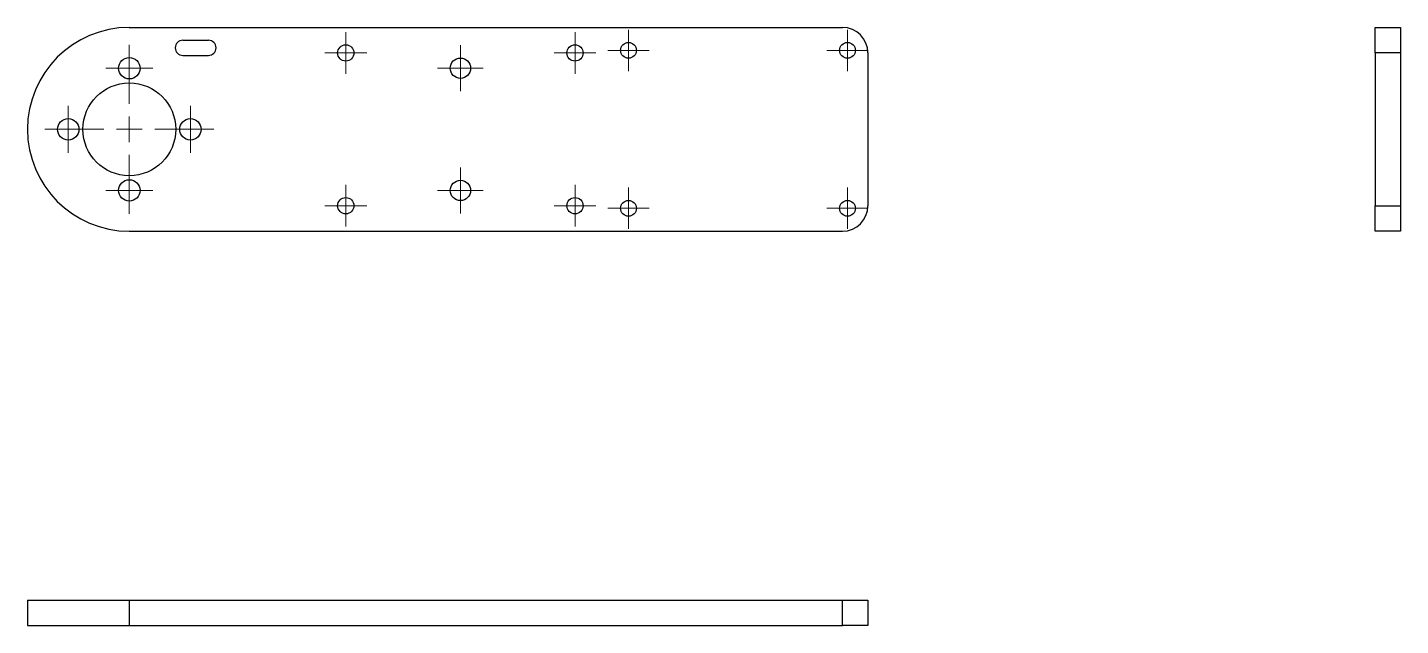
# Model space of a CAD drawing. Header units: millimetres. Extents: x 53 to 323, y 135 to 253.
import ezdxf

# ---------------------------------------------------------------- set-up
doc = ezdxf.new("R2010")
doc.units = ezdxf.units.MM

# ---------------------------------------------------------------- blocks, each defined once
blk = doc.blocks.new('SW_CENTERMARKSYMBOL_0')
at = {"color": 0, "linetype": 'Continuous', "lineweight": 18}
for p, q in [((0, 5), (0, 11.6)), ((-5, 0), (-11.6, 0)), ((0, 0), (-2.5, 0)), ((0, 0), (0, 2.5)), ((0, 0), (0, -2.5)), ((0, 0), (2.5, 0)), ((5, 0), (11.6, 0)), ((0, -5), (0, -11.6))]:
    blk.add_line(p, q, dxfattribs=at)
blk = doc.blocks.new('SW_CENTERMARKSYMBOL_1')
at = {"color": 0, "linetype": 'Continuous', "lineweight": 18}
for p, q in [((0, 2.5), (0, 4.6)), ((-2.5, 0), (-4.6, 0)), ((0, 0), (-2.5, 0)), ((0, 0), (0, 2.5)), ((0, 0), (0, -2.5)), ((0, 0), (2.5, 0)), ((2.5, 0), (4.6, 0)), ((0, -2.5), (0, -4.6))]:
    blk.add_line(p, q, dxfattribs=at)
blk = doc.blocks.new('SW_CENTERMARKSYMBOL_2')
at = {"color": 0, "linetype": 'Continuous', "lineweight": 18}
for p, q in [((0, 2.5), (0, 4.6)), ((-2.5, 0), (-4.6, 0)), ((0, 0), (-2.5, 0)), ((0, 0), (0, 2.5)), ((0, 0), (0, -2.5)), ((0, 0), (2.5, 0)), ((2.5, 0), (4.6, 0)), ((0, -2.5), (0, -4.6))]:
    blk.add_line(p, q, dxfattribs=at)
blk = doc.blocks.new('SW_CENTERMARKSYMBOL_3')
at = {"color": 0, "linetype": 'Continuous', "lineweight": 18}
for p, q in [((0, 2.5), (0, 4.6)), ((-2.5, 0), (-4.6, 0)), ((0, 0), (-2.5, 0)), ((0, 0), (0, 2.5)), ((0, 0), (0, -2.5)), ((0, 0), (2.5, 0)), ((2.5, 0), (4.6, 0)), ((0, -2.5), (0, -4.6))]:
    blk.add_line(p, q, dxfattribs=at)
blk = doc.blocks.new('SW_CENTERMARKSYMBOL_4')
at = {"color": 0, "linetype": 'Continuous', "lineweight": 18}
for p, q in [((0, 2.5), (0, 4.6)), ((-2.5, 0), (-4.6, 0)), ((0, 0), (-2.5, 0)), ((0, 0), (0, 2.5)), ((0, 0), (0, -2.5)), ((0, 0), (2.5, 0)), ((2.5, 0), (4.6, 0)), ((0, -2.5), (0, -4.6))]:
    blk.add_line(p, q, dxfattribs=at)
blk = doc.blocks.new('SW_CENTERMARKSYMBOL_5')
at = {"color": 0, "linetype": 'Continuous', "lineweight": 18}
for p, q in [((0, 2.5), (0, 4.1)), ((-2.5, 0), (-4.1, 0)), ((0, 0), (-2.5, 0)), ((0, 0), (0, 2.5)), ((0, 0), (0, -2.5)), ((0, 0), (2.5, 0)), ((2.5, 0), (4.1, 0)), ((0, -2.5), (0, -4.1))]:
    blk.add_line(p, q, dxfattribs=at)
blk = doc.blocks.new('SW_CENTERMARKSYMBOL_6')
at = {"color": 0, "linetype": 'Continuous', "lineweight": 18}
for p, q in [((0, 2.5), (0, 4.1)), ((-2.5, 0), (-4.1, 0)), ((0, 0), (-2.5, 0)), ((0, 0), (0, 2.5)), ((0, 0), (0, -2.5)), ((0, 0), (2.5, 0)), ((2.5, 0), (4.1, 0)), ((0, -2.5), (0, -4.1))]:
    blk.add_line(p, q, dxfattribs=at)
blk = doc.blocks.new('SW_CENTERMARKSYMBOL_7')
at = {"color": 0, "linetype": 'Continuous', "lineweight": 18}
for p, q in [((0, 2.5), (0, 4.1)), ((-2.5, 0), (-4.1, 0)), ((0, 0), (-2.5, 0)), ((0, 0), (0, 2.5)), ((0, 0), (0, -2.5)), ((0, 0), (2.5, 0)), ((2.5, 0), (4.1, 0)), ((0, -2.5), (0, -4.1))]:
    blk.add_line(p, q, dxfattribs=at)
blk = doc.blocks.new('SW_CENTERMARKSYMBOL_8')
at = {"color": 0, "linetype": 'Continuous', "lineweight": 18}
for p, q in [((0, 2.5), (0, 4.1)), ((-2.5, 0), (-4.1, 0)), ((0, 0), (-2.5, 0)), ((0, 0), (0, 2.5)), ((0, 0), (0, -2.5)), ((0, 0), (2.5, 0)), ((2.5, 0), (4.1, 0)), ((0, -2.5), (0, -4.1))]:
    blk.add_line(p, q, dxfattribs=at)
blk = doc.blocks.new('SW_CENTERMARKSYMBOL_9')
at = {"color": 0, "linetype": 'Continuous', "lineweight": 18}
for p, q in [((0, 2.5), (0, 4.05)), ((-2.5, 0), (-4.05, 0)), ((0, 0), (-2.5, 0)), ((0, 0), (0, 2.5)), ((0, 0), (0, -2.5)), ((0, 0), (2.5, 0)), ((2.5, 0), (4.05, 0)), ((0, -2.5), (0, -4.05))]:
    blk.add_line(p, q, dxfattribs=at)
blk = doc.blocks.new('SW_CENTERMARKSYMBOL_10')
at = {"color": 0, "linetype": 'Continuous', "lineweight": 18}
for p, q in [((0, 2.5), (0, 4.05)), ((-2.5, 0), (-4.05, 0)), ((0, 0), (-2.5, 0)), ((0, 0), (0, 2.5)), ((0, 0), (0, -2.5)), ((0, 0), (2.5, 0)), ((2.5, 0), (4.05, 0)), ((0, -2.5), (0, -4.05))]:
    blk.add_line(p, q, dxfattribs=at)
blk = doc.blocks.new('SW_CENTERMARKSYMBOL_11')
at = {"color": 0, "linetype": 'Continuous', "lineweight": 18}
for p, q in [((0, 2.5), (0, 4.05)), ((-2.5, 0), (-4.05, 0)), ((0, 0), (-2.5, 0)), ((0, 0), (0, 2.5)), ((0, 0), (0, -2.5)), ((0, 0), (2.5, 0)), ((2.5, 0), (4.05, 0)), ((0, -2.5), (0, -4.05))]:
    blk.add_line(p, q, dxfattribs=at)
blk = doc.blocks.new('SW_CENTERMARKSYMBOL_12')
at = {"color": 0, "linetype": 'Continuous', "lineweight": 18}
for p, q in [((0, 2.5), (0, 4.05)), ((-2.5, 0), (-4.05, 0)), ((0, 0), (-2.5, 0)), ((0, 0), (0, 2.5)), ((0, 0), (0, -2.5)), ((0, 0), (2.5, 0)), ((2.5, 0), (4.05, 0)), ((0, -2.5), (0, -4.05))]:
    blk.add_line(p, q, dxfattribs=at)
blk = doc.blocks.new('SW_CENTERMARKSYMBOL_13')
at = {"color": 0, "linetype": 'Continuous', "lineweight": 18}
for p, q in [((0, 2.5), (0, 4.5)), ((-2.5, 0), (-4.5, 0)), ((0, 0), (-2.5, 0)), ((0, 0), (0, 2.5)), ((0, 0), (0, -2.5)), ((0, 0), (2.5, 0)), ((2.5, 0), (4.5, 0)), ((0, -2.5), (0, -4.5))]:
    blk.add_line(p, q, dxfattribs=at)
blk = doc.blocks.new('SW_CENTERMARKSYMBOL_14')
at = {"color": 0, "linetype": 'Continuous', "lineweight": 18}
for p, q in [((0, 2.5), (0, 4.5)), ((-2.5, 0), (-4.5, 0)), ((0, 0), (-2.5, 0)), ((0, 0), (0, 2.5)), ((0, 0), (0, -2.5)), ((0, 0), (2.5, 0)), ((2.5, 0), (4.5, 0)), ((0, -2.5), (0, -4.5))]:
    blk.add_line(p, q, dxfattribs=at)

msp = doc.modelspace()

# ---------------------------------------------------------------- linework, layer by layer
at = {"color": 7, "linetype": 'Continuous', "lineweight": 25}
for p, q in [((73.25, 252.73), (213.25, 252.73)), ((317.82, 252.73), (322.82, 252.73)), ((317.82, 247.73), (317.82, 252.73)), ((322.82, 252.73), (322.82, 247.73)), ((83.77, 250.23), (88.77, 250.23)), ((83.77, 247.23), (88.77, 247.23)), ((218.25, 247.73), (218.25, 217.73)), ((322.82, 247.73), (317.82, 247.73)), ((317.82, 247.73), (317.82, 217.73)), ((322.82, 247.73), (322.82, 217.73)), ((317.82, 217.73), (322.82, 217.73)), ((317.82, 212.73), (317.82, 217.73)), ((322.82, 217.73), (322.82, 212.73)), ((73.25, 212.73), (213.25, 212.73)), ((322.82, 212.73), (317.82, 212.73)), ((53.25, 140.32), (53.25, 135.32)), ((53.25, 140.32), (73.25, 140.32)), ((73.25, 140.32), (73.25, 135.32)), ((73.25, 140.32), (213.25, 140.32)), ((213.25, 135.32), (213.25, 140.32)), ((213.25, 140.32), (218.25, 140.32)), ((218.25, 140.32), (218.25, 135.32)), ((53.25, 135.32), (73.25, 135.32)), ((73.25, 135.32), (213.25, 135.32)), ((218.25, 135.32), (213.25, 135.32))]:
    msp.add_line(p, q, dxfattribs=at)
for centre, radius in [((115.75, 247.73), 1.6), ((160.75, 247.73), 1.6), ((171.25, 248.23), 1.55), ((214.25, 248.23), 1.55), ((73.25, 244.73), 2.1), ((138.25, 244.73), 2), ((73.25, 232.73), 9.1), ((61.25, 232.73), 2.1), ((85.25, 232.73), 2.1), ((73.25, 220.73), 2.1), ((138.25, 220.73), 2), ((115.75, 217.73), 1.6), ((160.75, 217.73), 1.6), ((171.25, 217.23), 1.55), ((214.25, 217.23), 1.55)]:
    msp.add_circle(centre, radius, dxfattribs=at)
for centre, radius, start, end in [((73.25, 232.73), 20, 90, 270), ((213.25, 247.73), 5, 0, 90), ((83.77, 248.73), 1.5, 90, 270), ((88.77, 248.73), 1.5, 270, 90), ((213.25, 217.73), 5, 270, 0)]:
    msp.add_arc(centre, radius, start, end, dxfattribs=at)

# ---------------------------------------------------------------- block references
at = {"color": 7, "linetype": 'Continuous', "lineweight": 0}
for name, p in [('SW_CENTERMARKSYMBOL_8', (115.75, 247.73)), ('SW_CENTERMARKSYMBOL_6', (160.75, 247.73)), ('SW_CENTERMARKSYMBOL_11', (171.25, 248.23)), ('SW_CENTERMARKSYMBOL_9', (214.25, 248.23)), ('SW_CENTERMARKSYMBOL_3', (73.25, 244.73)), ('SW_CENTERMARKSYMBOL_13', (138.25, 244.73)), ('SW_CENTERMARKSYMBOL_0', (73.25, 232.73)), ('SW_CENTERMARKSYMBOL_4', (61.25, 232.73)), ('SW_CENTERMARKSYMBOL_2', (85.25, 232.73)), ('SW_CENTERMARKSYMBOL_1', (73.25, 220.73)), ('SW_CENTERMARKSYMBOL_14', (138.25, 220.73)), ('SW_CENTERMARKSYMBOL_7', (115.75, 217.73)), ('SW_CENTERMARKSYMBOL_5', (160.75, 217.73)), ('SW_CENTERMARKSYMBOL_12', (171.25, 217.23)), ('SW_CENTERMARKSYMBOL_10', (214.25, 217.23))]:
    msp.add_blockref(name, p, dxfattribs=at)

doc.saveas('drawing.dxf')
